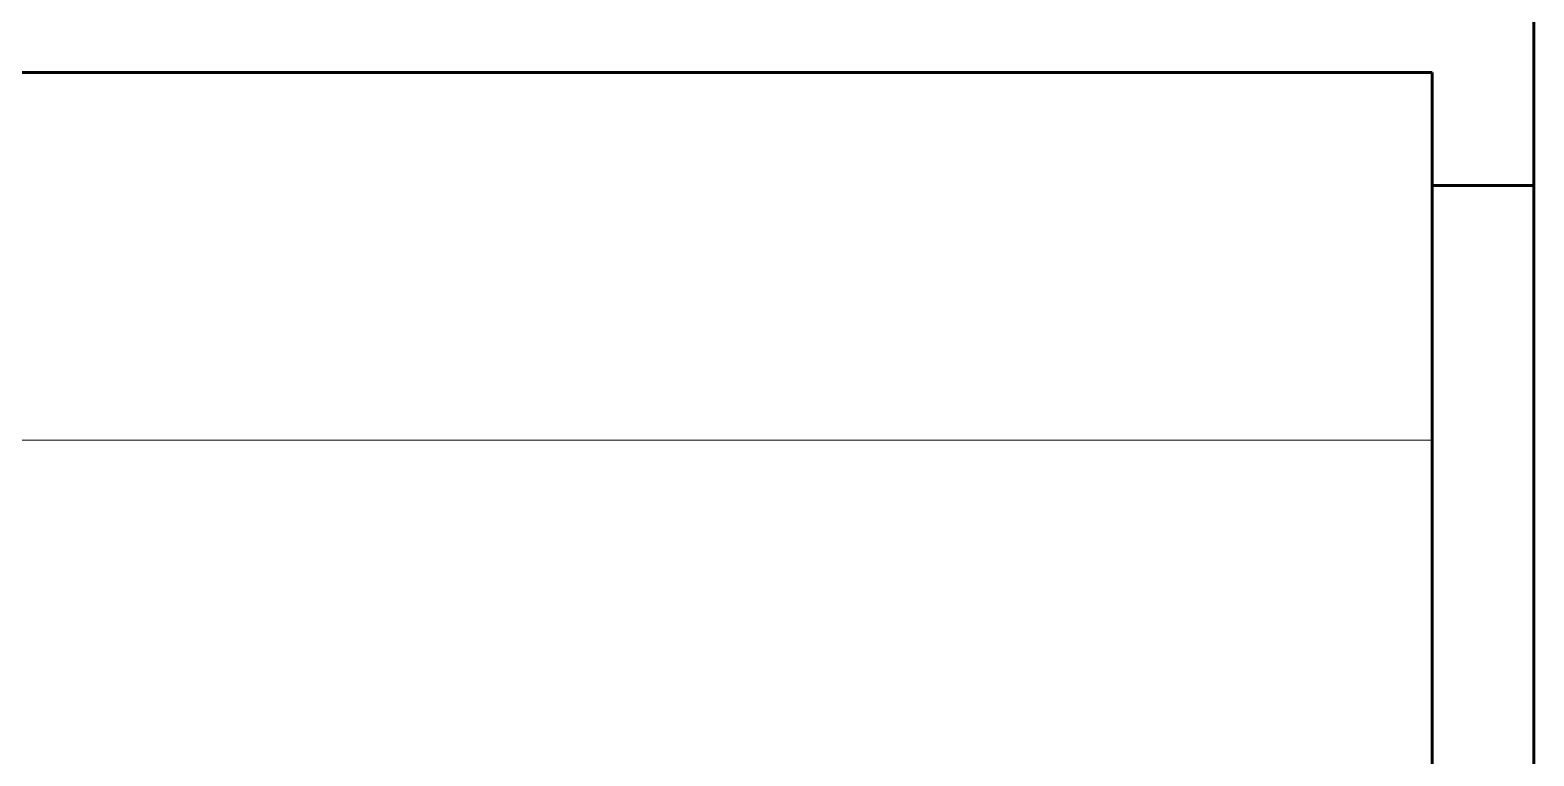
# Model space of a CAD drawing. Extents: x -111 to 1137, y -130 to 54.
# Drawn here: x 663.672 to 666.33, y 33.664 to 34.947 of the extents above; entities that cross this region are included whole.
import ezdxf

# ---------------------------------------------------------------- set-up
doc = ezdxf.new("R2010")
doc.units = 0
doc.layers.get('0').update_dxf_attribs({"lineweight": 0})
doc.layers.add('muros', color=5, linetype='Continuous', lineweight=60)

msp = doc.modelspace()

# ---------------------------------------------------------------- linework, layer by layer
msp.add_line((663.2647, 34.2223), (666.1497, 34.2223))
at = {"layer": 'muros'}
for p, q in [((666.3297, 32.2223), (666.3297, 35.0223)), ((658.6097, 34.8723), (666.1497, 34.8723)), ((666.1497, 32.2223), (666.1497, 34.8723)), ((666.1497, 34.6723), (666.3297, 34.6723))]:
    msp.add_line(p, q, dxfattribs=at)

doc.saveas('drawing.dxf')
